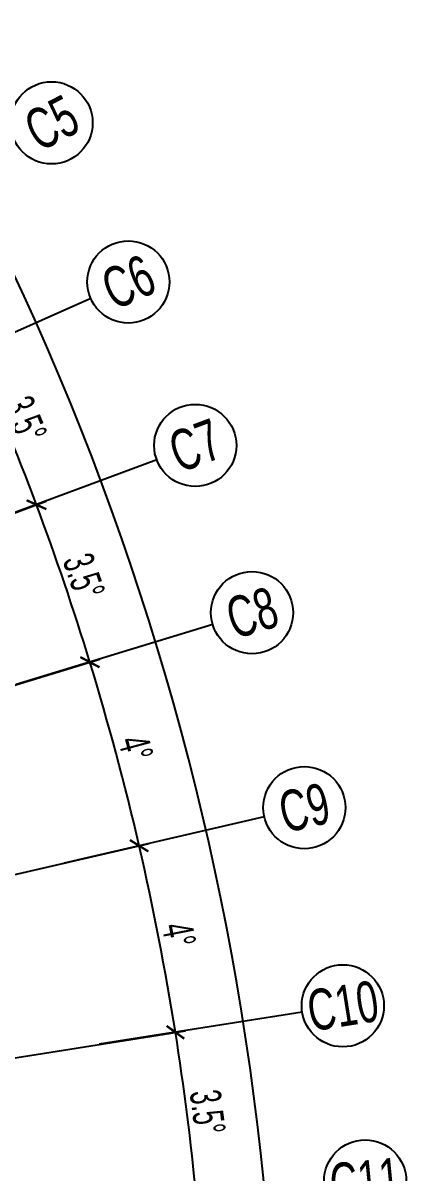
# Model space of a CAD drawing. Extents: x 36903891 to 38126251, y 2073392 to 2924740.
# Drawn here: x 37259397 to 37281998, y 2303299 to 2370501 of the extents above; entities that cross this region are included whole.
import ezdxf
from ezdxf.enums import TextEntityAlignment as Align
from ezdxf.xclip import XClip

# ---------------------------------------------------------------- set-up
doc = ezdxf.new("R2010")
doc.units = 0
doc.header["$LTSCALE"] = 1000
doc.header["$XCLIPFRAME"] = 0
doc.layers.get('0').update_dxf_attribs({"color": 8})
doc.layers.get('Defpoints').update_dxf_attribs({"color": 8})
for name, color, linetype in [('#标注', 8, 'Continuous'), ('A-FLOR', 8, 'Continuous'), ('DIM', 8, 'Continuous')]:
    doc.layers.add(name, color=color, linetype=linetype)
doc.styles.add('#文字', font='jrs.shx', dxfattribs={"width": 0.7, "bigfont": 'hztxt.shx'})
doc.styles.add('JHZX', font='jrs.shx', dxfattribs={"width": 0.6, "bigfont": 'jhz.shx'})
doc.dimstyles.new('JZBZ-600', dxfattribs={"dimscale": 600, "dimtxt": 3, "dimasz": 1.5, "dimexe": 1, "dimexo": 1, "dimgap": 0.5, "dimtad": 1, "dimdec": 0, "dimdsep": 46, "dimtxsty": 'JHZX', "dimblk1": 'ARCHTICK', "dimblk2": 'ARCHTICK', "dimsah": 1, "dimcen": 0, "dimclrd": 1, "dimclre": 1, "dimclrt": 2, "dimadec": 1, "dimazin": 2, "dimtfac": 1, "dimtdec": 0, "dimtix": 1, "dimtmove": 0, "dimatfit": 3, "dimfxl": 1, "dimtolj": 1, "dimlwd": -1, "dimlwe": -1, "dimarcsym": 1})

# ---------------------------------------------------------------- blocks, each defined once
blk = doc.blocks.new('_ARCHTICK')
at = {"color": 0, "linetype": 'ByBlock', "const_width": 0.15}
blk.add_lwpolyline([(-0.5, -0.5), (0.5, 0.5)], dxfattribs=at)
blk = doc.blocks.new('*D208')
at = {"layer": '#标注', "transparency": 16777216}
for p, q in [((36925985, 2941684), (36938331, 2943639)), ((36927120, 2932766), (36939562, 2933963))]:
    blk.add_line(p, q, dxfattribs=at)
blk.add_arc((36780603, 2918661), 159093, 5.49852, 8.99865, dxfattribs=at)
at = {"layer": 'Defpoints', "color": 0, "transparency": 16777216}
for p in [(36925393, 2941590), (36938622, 2937127), (36926522, 2932708), (36780603, 2918661)]:
    blk.add_point(p, dxfattribs=at)
at = {"layer": '#标注', "transparency": 16777216, "xscale": 900, "yscale": 900, "zscale": 900}
for p, rotation in [((36937739, 2943545), 98.99864510290479), ((36938965, 2933906), 275.4985152614599)]:
    blk.add_blockref('_ARCHTICK', p, dxfattribs=dict(at, rotation=rotation))
at = {"layer": '#标注', "transparency": 16777216, "insert": (36939616, 2938886), "char_height": 1800, "attachment_point": 5, "rotation": 277.24858, "style": 'JHZX'}
blk.add_mtext('\\A1;3.5°', dxfattribs=at)
blk = doc.blocks.new('*D209')
at = {"layer": '#标注', "transparency": 16777216}
for p, q in [((36924025, 2951770), (36936205, 2954581)), ((36925985, 2941684), (36938331, 2943639))]:
    blk.add_line(p, q, dxfattribs=at)
blk.add_arc((36780603, 2918661), 159093, 8.99865, 12.9988, dxfattribs=at)
at = {"layer": 'Defpoints', "color": 0, "transparency": 16777216}
for p in [(36923440, 2951635), (36937117, 2947195), (36925393, 2941590), (36780603, 2918661)]:
    blk.add_point(p, dxfattribs=at)
at = {"layer": '#标注', "transparency": 16777216, "xscale": 900, "yscale": 900, "zscale": 900}
for p, rotation in [((36935620, 2954446), 102.9987980991968), ((36937739, 2943545), 278.9986451029012)]:
    blk.add_blockref('_ARCHTICK', p, dxfattribs=dict(at, rotation=rotation))
at = {"layer": '#标注', "transparency": 16777216, "insert": (36937953, 2949243), "char_height": 1800, "attachment_point": 5, "rotation": 280.99872, "style": 'JHZX'}
blk.add_mtext('\\A1;4°', dxfattribs=at)
blk = doc.blocks.new('*D210')
at = {"layer": '#标注', "transparency": 16777216}
for p, q in [((36921366, 2961694), (36933320, 2965349)), ((36924025, 2951770), (36936205, 2954581))]:
    blk.add_line(p, q, dxfattribs=at)
blk.add_arc((36780603, 2918661), 159093, 12.9988, 16.99896, dxfattribs=at)
at = {"layer": 'Defpoints', "color": 0, "transparency": 16777216}
for p in [(36920792, 2961519), (36934745, 2958044), (36923440, 2951635), (36780603, 2918661)]:
    blk.add_point(p, dxfattribs=at)
at = {"layer": '#标注', "transparency": 16777216, "xscale": 900, "yscale": 900, "zscale": 900}
for p, rotation in [((36932746, 2965173), 106.9989600159799), ((36935620, 2954446), 282.9987980991914)]:
    blk.add_blockref('_ARCHTICK', p, dxfattribs=dict(at, rotation=rotation))
at = {"layer": '#标注', "transparency": 16777216, "insert": (36935436, 2960145), "char_height": 1800, "attachment_point": 5, "rotation": 284.99888, "style": 'JHZX'}
blk.add_mtext('\\A1;4°', dxfattribs=at)
blk = doc.blocks.new('*D211')
at = {"layer": '#标注', "transparency": 16777216}
for p, q in [((36918476, 2970208), (36930185, 2974585)), ((36921366, 2961694), (36933320, 2965349))]:
    blk.add_line(p, q, dxfattribs=at)
blk.add_arc((36780603, 2918661), 159093, 16.99896, 20.4991, dxfattribs=at)
at = {"layer": 'Defpoints', "color": 0, "transparency": 16777216}
for p in [(36917914, 2969997), (36931768, 2968261), (36920792, 2961519), (36780603, 2918661)]:
    blk.add_point(p, dxfattribs=at)
at = {"layer": '#标注', "transparency": 16777216, "xscale": 900, "yscale": 900, "zscale": 900}
for p, rotation in [((36929623, 2974375), 110.4991045865224), ((36932746, 2965173), 286.9989600159729)]:
    blk.add_blockref('_ARCHTICK', p, dxfattribs=dict(at, rotation=rotation))
at = {"layer": '#标注', "transparency": 16777216, "insert": (36932391, 2970184), "char_height": 1800, "attachment_point": 5, "rotation": 288.74903, "style": 'JHZX'}
blk.add_mtext('\\A1;3.5°', dxfattribs=at)
blk = doc.blocks.new('*D212')
at = {"layer": '#标注', "transparency": 16777216}
for p, q in [((36915072, 2978529), (36926492, 2983613)), ((36918476, 2970208), (36930185, 2974585))]:
    blk.add_line(p, q, dxfattribs=at)
blk.add_arc((36780603, 2918661), 159093, 20.4991, 23.99925, dxfattribs=at)
at = {"layer": 'Defpoints', "color": 0, "transparency": 16777216}
for p in [(36914524, 2978285), (36928457, 2977398), (36917914, 2969997), (36780603, 2918661)]:
    blk.add_point(p, dxfattribs=at)
at = {"layer": '#标注', "transparency": 16777216, "xscale": 900, "yscale": 900, "zscale": 900}
for p, rotation in [((36925943, 2983369), 113.9992524606698), ((36929623, 2974375), 290.4991045865373)]:
    blk.add_blockref('_ARCHTICK', p, dxfattribs=dict(at, rotation=rotation))
at = {"layer": '#标注', "transparency": 16777216, "insert": (36928962, 2979354), "char_height": 1800, "attachment_point": 5, "rotation": 292.24918, "style": 'JHZX'}
blk.add_mtext('\\A1;3.5°', dxfattribs=at)
blk = doc.blocks.new('*D136')
at = {"layer": '#标注', "transparency": 16777216}
for p, q in [((36891696, 3015232), (36904144, 3026054)), ((36900436, 2833178), (36913865, 2823598))]:
    blk.add_line(p, q, dxfattribs=at)
blk.add_arc((36780603, 2918661), 163093, 324.49751, 41, dxfattribs=at)
at = {"layer": 'Defpoints', "color": 0, "transparency": 16777216}
for p in [(36891243, 3014839), (36780603, 2918661), (36941218, 2890336), (36899948, 2833526)]:
    blk.add_point(p, dxfattribs=at)
at = {"layer": '#标注', "transparency": 16777216, "xscale": 900, "yscale": 900, "zscale": 900}
for p, rotation in [((36903692, 3025660), 130.9999999999882), ((36913376, 2823947), 234.4975139136726)]:
    blk.add_blockref('_ARCHTICK', p, dxfattribs=dict(at, rotation=rotation))
at = {"layer": '#标注', "transparency": 16777216, "insert": (36944708, 2926540), "char_height": 1800, "attachment_point": 5, "rotation": 272.74876, "style": 'JHZX'}
blk.add_mtext('\\A1;76.5°', dxfattribs=at)
blk = doc.blocks.new('*U49')
blk.add_line((20, 0), (0, 0))
blk.add_circle((24, 0), 4)
at = {"style": 'JHZX', "width": 0.75}
blk.add_attdef('AXES', text='', height=4, dxfattribs=at).set_placement((24, 0), align=Align.MIDDLE_CENTER)
blk = doc.blocks.new('ZW-5001')
at = {"layer": '#标注'}
ref = blk.add_blockref('*U49', (36917722.1, 2990059.4), dxfattribs=dict(at, xscale=600.0000000000002, yscale=600.0000000000002, rotation=27.41514304157771))
ref.add_attrib('AXES', 'C5', dxfattribs={"layer": '0', "height": 2400, "rotation": 27.415143, "style": '#文字', "width": 0.7}).set_placement((36930504.9, 2996689.7), align=Align.MIDDLE_CENTER)
ref = blk.add_blockref('*U49', (36921825.2, 2981555.2), dxfattribs=dict(at, xscale=600.0000000000001, yscale=600.0000000000001, rotation=23.91519058785774))
ref.add_attrib('AXES', 'C6', dxfattribs={"layer": '0', "height": 2400, "rotation": 23.915191, "style": '#文字', "width": 0.7}).set_placement((36934989, 2987392.7), align=Align.MIDDLE_CENTER)
ref = blk.add_blockref('*U49', (36925401.6, 2972816.3), dxfattribs=dict(at, xscale=600.0000000000002, yscale=600.0000000000002, rotation=20.41523813413777))
ref.add_attrib('AXES', 'C7', dxfattribs={"layer": '0', "height": 2400, "rotation": 20.415238, "style": '#文字', "width": 0.7}).set_placement((36938897.1, 2977839.3), align=Align.MIDDLE_CENTER)
ref = blk.add_blockref('*U49', (36928437.8, 2963875.4), dxfattribs=dict(at, xscale=600, yscale=600, rotation=16.91528568041781))
ref.add_attrib('AXES', 'C8', dxfattribs={"layer": '0', "height": 2400, "rotation": 16.915286, "style": '#文字', "width": 0.7}).set_placement((36942214.8, 2968065.2), align=Align.MIDDLE_CENTER)
ref = blk.add_blockref('*U49', (36931235.6, 2953433.4), dxfattribs=dict(at, xscale=600.0000000000005, yscale=600.0000000000005, rotation=13.00205736667172))
ref.add_attrib('AXES', 'C9', dxfattribs={"layer": '0', "height": 2400, "rotation": 13.002058, "style": '#文字', "width": 0.7}).set_placement((36945266.4, 2956673.2), align=Align.MIDDLE_CENTER)
ref = blk.add_blockref('*U49', (36933294.1, 2942841.8), dxfattribs=dict(at, xscale=600.0000000000005, yscale=600.0000000000005, rotation=8.997504927996427))
ref.add_attrib('AXES', 'C10', dxfattribs={"layer": '0', "height": 2400, "rotation": 8.997505, "style": '#文字', "width": 0.7}).set_placement((36947516.9, 2945093.9), align=Align.MIDDLE_CENTER)
ref = blk.add_blockref('*U49', (36934485.8, 2933474.2), dxfattribs=dict(at, xscale=600.0000000000003, yscale=600.0000000000003, rotation=5.497240655211402))
ref.add_attrib('AXES', 'C11', dxfattribs={"layer": '0', "height": 2400, "rotation": 5.497241, "style": '#文字', "width": 0.7}).set_placement((36948819.6, 2934853.7), align=Align.MIDDLE_CENTER)
for base, p1, p2, picture, middle in [((36941218.3, 2890335.9), (36899947.9, 2833526.1), (36891242.7, 3014838.7), '*D136', (36944707.9, 2926540.4)), ((36928457.4, 2977397.6), (36917914.3, 2969997.4), (36914524, 2978284.7), '*D212', (36928962.4, 2979354.2)), ((36931767.5, 2968261.4), (36920792.3, 2961518.7), (36917914.3, 2969997.4), '*D211', (36932391, 2970183.5)), ((36934745.4, 2958044), (36923440.4, 2951634.8), (36920792.3, 2961518.7), '*D210', (36935435.9, 2960145.4)), ((36937117.2, 2947195.2), (36925392.6, 2941590.3), (36923440.4, 2951634.8), '*D209', (36937952.6, 2949243.4)), ((36938621.6, 2937127.1), (36926522.4, 2932708), (36925392.6, 2941590.3), '*D208', (36939615.9, 2938886.4))]:
    dim = blk.add_angular_dim_3p(base=base, center=(36780603.5, 2918661.5), p1=p1, p2=p2, dimstyle='JZBZ-600', override={"dimclrd": 256, "dimclre": 256, "dimclrt": 256}, dxfattribs=at)
    dim.commit()
    dim.dimension.update_dxf_attribs({"geometry": picture, "text_midpoint": middle})
blk = doc.blocks.new('FDGFH')
at = {"layer": 'A-FLOR'}
blk.add_blockref('ZW-5001', (-36780599, -2918657), dxfattribs=at)
blk = doc.blocks.new('JUTEWR')
at = {"layer": 'DIM'}
blk.add_blockref('FDGFH', (36747510, 2929431), dxfattribs=at)

msp = doc.modelspace()

# ---------------------------------------------------------------- block references
at = {"layer": 'DIM'}
ref = msp.add_blockref('JUTEWR', (363648.3, -642797.5), dxfattribs=at)
XClip(ref).set_block_clipping_path([(36540243.0880557299, 2702892.0700622862), (36938694.1744792983, 3117037.741362222)])

doc.saveas('drawing.dxf')
